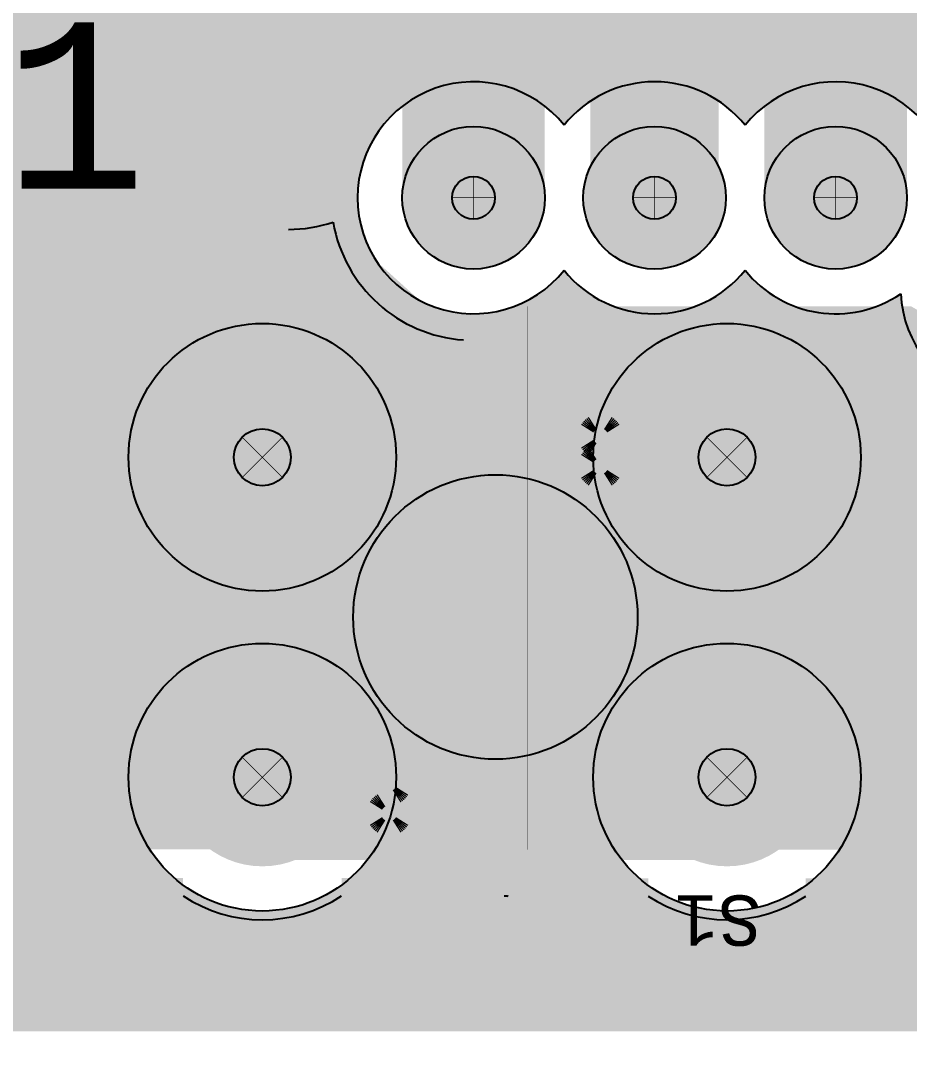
# Model space of a CAD drawing. Extents: x -5 to 272, y 7 to 75.
# Drawn here: x 18.03 to 30.49, y 6.6 to 21.28 of the extents above; entities that cross this region are included whole.
import ezdxf
from ezdxf.enums import TextEntityAlignment as Align

# ---------------------------------------------------------------- set-up
doc = ezdxf.new("R2010")
doc.units = 0
for name, color, linetype in [('3D_INFO_TOP', 1, 'CONTINUOUS'), ('BOARD_OUTLINE', 2, 'CONTINUOUS'), ('COPPER_BOTTOM', 1, 'CONTINUOUS'), ('COPPER_TOP', 3, 'CONTINUOUS'), ('DRILL', 255, 'CONTINUOUS'), ('DRILL_SYMBOLS', 255, 'CONTINUOUS'), ('SILKSCREEN_TOP', 4, 'CONTINUOUS'), ('SOLDER_MASK_BOTTOM', 212, 'CONTINUOUS'), ('SOLDER_MASK_TOP', 200, 'CONTINUOUS')]:
    doc.layers.add(name, color=color, linetype=linetype)
doc.styles.add('MONOTxtStyle', font='monotxt')

msp = doc.modelspace()

# ---------------------------------------------------------------- hatches: boundary and pattern name
at = {"layer": 'COPPER_BOTTOM'}
h = msp.add_hatch(color=1, dxfattribs=at)
edge = h.paths.add_edge_path()
edge.add_line((33.02, 9.079034), (33.02, 7.366))
edge.add_line((33.02, 7.366), (-4.172855, 7.366))
edge.add_line((-4.172855, 7.366), (-4.172855, 72.752855))
edge.add_line((-4.172855, 72.752855), (33.02, 72.752855))
edge.add_line((33.02, 72.752855), (33.02, 68.825128))
edge.add_line((33.02, 68.825128), (32.344729, 68.149858))
edge.add_arc((30.734, 68.834), 1.75, 336.98709, 136.446468)
edge.add_line((29.465721, 70.039806), (26.99902, 70.039806))
edge.add_line((26.99902, 70.039806), (25.827106, 71.21172))
edge.add_arc((24.97355, 70.36001), 1.205806, 44.93795, 90)
edge.add_line((24.97355, 71.565816), (20.487375, 71.565816))
edge.add_arc((20.486689, 70.36001), 1.205806, 89.967413, 135)
edge.add_line((19.634056, 71.212644), (18.520855, 70.099443))
edge.add_line((18.520855, 70.099443), (18.520855, 70.099443))
edge.add_line((18.520855, 70.099443), (17.823418, 69.402006))
edge.add_line((17.823418, 69.402006), (10.1642, 69.402006))
edge.add_arc((10.1642, 68.1962), 1.205806, 90, 105.031098)
edge.add_arc((10.164199, 68.1962), 1.205806, 105.031031, 135)
edge.add_line((9.311565, 69.048833), (8.988379, 68.725647))
edge.add_line((8.988379, 68.725647), (6.858355, 68.725647))
edge.add_arc((6.857999, 68.072), 0.653647, 89.968779, 178.451842)
edge.add_line((6.204591, 68.08966), (6.142013, 65.774293))
edge.add_arc((5.961999, 64.582), 1.205806, 81.414231, 119.144368)
edge.add_line((5.374757, 65.635145), (5.362, 65.635145))
edge.add_arc((5.362, 64.982), 0.653145, 90, 175.223049)
edge.add_line((4.711124, 65.036392), (3.997115, 64.322383))
edge.add_arc((4.849749, 63.46975), 1.205806, 135, 183.712332)
edge.add_arc((4.849748, 63.313601), 1.205806, 176.287469, 205.239981)
edge.add_arc((3.302, 61.214), 1.65, 73.918365, 225.545565)
edge.add_line((2.146436, 60.036217), (2.146436, 59.882684))
edge.add_line((2.146436, 59.882684), (1.338443, 59.074692))
edge.add_arc((1.658, 57.912), 1.205806, 105.367842, 119.144404)
edge.add_line((1.070758, 58.965145), (1.058, 58.965145))
edge.add_arc((1.058, 58.312), 0.653145, 90, 180)
edge.add_line((0.404855, 58.312), (0.404855, 57.83836))
edge.add_arc((-0.042, 57.362), 0.653145, 46.830501, 90)
edge.add_line((-0.042, 58.015145), (-0.054757, 58.015145))
edge.add_arc((-0.641999, 56.962), 1.205806, 60.85562, 119.14438)
edge.add_line((-1.229241, 58.015145), (-1.242, 58.015145))
edge.add_arc((-1.242, 57.362), 0.653145, 90, 175.223241)
edge.add_line((-1.892876, 57.41639), (-2.80504, 56.504226))
edge.add_arc((-1.95333, 55.65067), 1.205806, 134.93795, 180)
edge.add_line((-3.159136, 55.65067), (-3.159136, 31.332639))
edge.add_arc((-2.620418, 30.654918), 0.86575, 128.481056, 180)
edge.add_line((-3.486168, 30.654918), (-3.486168, 30.178082))
edge.add_arc((-2.620418, 30.178082), 0.86575, 180, 235.569554)
edge.add_arc((-2.620418, 28.749918), 0.86575, 124.430446, 180)
edge.add_line((-3.486168, 28.749918), (-3.486168, 28.273082))
edge.add_arc((-2.620418, 28.273082), 0.86575, 180, 249.341816)
edge.add_arc((-1.68275, 27.6429), 1.256048, 188.234705, 241.260218)
edge.add_line((-2.286699, 26.541581), (0.982134, 23.272749))
edge.add_line((0.982134, 23.272749), (0.982134, 18.31803))
edge.add_arc((2.187938, 17.966331), 1.256048, 163.739504, 225)
edge.add_line((1.299778, 17.078171), (4.226139, 14.15181))
edge.add_arc((5.114299, 15.03997), 1.256048, 225, 269.992202)
edge.add_arc((5.1143, 15.03997), 1.256048, 269.992156, 270)
edge.add_line((5.1143, 13.783922), (12.940096, 13.783922))
edge.add_line((12.940096, 13.783922), (13.2715, 13.347469))
edge.add_line((13.2715, 13.347469), (13.602904, 13.783922))
edge.add_line((13.602904, 13.783922), (14.09, 13.783922))
edge.add_line((14.09, 13.783922), (14.09, 13.462429))
edge.add_arc((14.938082, 13.288418), 0.86575, 168.404848, 180)
edge.add_line((14.072332, 13.288418), (14.072332, 13.107211))
edge.add_line((14.072332, 13.107211), (13.763131, 12.7))
edge.add_line((13.763131, 12.7), (14.072332, 12.292789))
edge.add_line((14.072332, 12.292789), (14.072332, 12.111582))
edge.add_arc((14.938082, 12.111582), 0.86575, 180, 191.595152)
edge.add_line((14.09, 11.937571), (14.09, 9.669573))
edge.add_arc((14.753952, 9.669573), 0.663952, 180, 270)
edge.add_line((14.753952, 9.005621), (20.30869, 9.005621))
edge.add_arc((21.420667, 10.668001), 2, 236.221175, 303.778825)
edge.add_line((22.532644, 9.005621), (24.815582, 9.005621))
edge.add_arc((24.871066, 9.377066), 0.375566, 261.504407, 270)
edge.add_line((24.871066, 9.0015), (26.83421, 9.0015))
edge.add_arc((27.940001, 10.668001), 2, 236.434105, 303.565895)
edge.add_line((29.045792, 9.0015), (32.791468, 9.0015))
edge.add_arc((32.791468, 9.377066), 0.375566, 270, 307.481139)
edge = h.paths.add_edge_path()
edge.add_arc((13.033082, 13.288418), 0.86575, 167.297171, 180)
edge.add_line((12.167332, 13.288418), (12.167332, 12.111582))
edge.add_arc((13.033082, 12.111582), 0.86575, 180, 192.702829)
edge.add_line((12.188522, 11.921208), (12.779869, 12.7))
edge.add_line((12.779869, 12.7), (12.188522, 13.478792))
edge = h.paths.add_edge_path()
edge.add_line((13.835714, 11.309472), (13.2715, 12.052531))
edge.add_line((13.2715, 12.052531), (12.707286, 11.309472))
edge.add_arc((13.033082, 12.111582), 0.86575, 247.894313, 270)
edge.add_line((13.033082, 11.245832), (13.509918, 11.245832))
edge.add_arc((13.509918, 12.111582), 0.86575, 270, 292.105687)
h = msp.add_hatch(color=256, dxfattribs=at)
edge = h.paths.add_edge_path()
edge.add_arc((24.384, 18.796), 1, 0, 360)
edge = h.paths.add_edge_path()
edge.add_arc((24.384, 18.796), 0.3, 0, 360)
h = msp.add_hatch(color=256, dxfattribs=at)
edge = h.paths.add_edge_path()
edge.add_arc((26.924, 18.796), 1, 0, 360)
edge = h.paths.add_edge_path()
edge.add_arc((26.924, 18.796), 0.3, 0, 360)
h = msp.add_hatch(color=256, dxfattribs=at)
edge = h.paths.add_edge_path()
edge.add_arc((29.464, 18.796), 1, 0, 360)
edge = h.paths.add_edge_path()
edge.add_arc((29.464, 18.796), 0.3, 0, 360)
h = msp.add_hatch(color=1, dxfattribs=at)
edge = h.paths.add_edge_path()
edge.add_arc((21.8, 20.26186), 1.909193, 269.708659, 288.74312, ccw=False)
edge.add_line((21.790292, 18.352692), (17.28283, 13.961373))
edge.add_arc((16.23, 15.03997), 1.507257, 280.285374, 314.307378, ccw=False)
edge.add_arc((15.414918, 13.288418), 1.11696, 0, 13.910068, ccw=False)
edge.add_line((16.531878, 13.288418), (16.531878, 12.111582))
edge.add_arc((15.414918, 12.111582), 1.11696, 344.702483, 0, ccw=False)
edge.add_line((16.492303, 11.816893), (15.790439, 12.7))
edge.add_line((15.790439, 12.7), (16.467175, 13.55149))
edge.add_arc((16.229999, 15.03997), 1.507257, 269.971005, 279.053472, ccw=False)
edge.add_line((16.229236, 13.532713), (15.24, 13.532713))
edge.add_line((15.24, 13.532713), (15.24, 11.847626))
edge.add_line((15.24, 11.847626), (15.84837, 11.082156))
edge.add_arc((15.414918, 12.111582), 1.11696, 270, 292.834119, ccw=False)
edge.add_line((15.414918, 10.994622), (15.24, 10.994622))
edge.add_line((15.24, 10.994622), (15.24, 10.155621))
edge.add_line((15.24, 10.155621), (24.2455, 10.155621))
edge.add_line((24.2455, 10.155621), (24.2455, 16.800801))
edge.add_arc((24.384, 18.796), 2, 189.848468, 266.029089, ccw=False)
h = msp.add_hatch(color=1, dxfattribs=at)
edge = h.paths.add_edge_path()
edge.add_arc((32.004, 17.526), 1.5005, 189.74578, 289.97289, ccw=False)
edge.add_line((30.525154, 17.272), (25.146, 17.272))
edge.add_line((25.146, 17.272), (25.146, 9.652))
edge.add_line((25.146, 9.652), (32.516534, 9.652))
edge.add_line((32.516534, 9.652), (32.516534, 16.115749))
h = msp.add_hatch(color=256, dxfattribs=at)
edge = h.paths.add_edge_path()
edge.add_arc((21.420667, 15.155335), 1.25, 0, 360)
edge = h.paths.add_edge_path()
edge.add_arc((21.420667, 15.155335), 0.4, 0, 360)
h = msp.add_hatch(color=256, dxfattribs=at)
edge = h.paths.add_edge_path()
edge.add_arc((27.940001, 15.155335), 1.25, 0, 360)
edge = h.paths.add_edge_path()
edge.add_arc((27.940001, 15.155335), 0.4, 0, 360)
h = msp.add_hatch(color=256, dxfattribs=at)
edge = h.paths.add_edge_path()
edge.add_arc((21.420667, 10.668001), 1.25, 0, 360)
edge = h.paths.add_edge_path()
edge.add_arc((21.420667, 10.668001), 0.4, 0, 360)
h = msp.add_hatch(color=256, dxfattribs=at)
edge = h.paths.add_edge_path()
edge.add_arc((27.940001, 10.668001), 1.25, 0, 360)
edge = h.paths.add_edge_path()
edge.add_arc((27.940001, 10.668001), 0.4, 0, 360)
at = {"layer": 'COPPER_TOP'}
h = msp.add_hatch(color=3, dxfattribs=at)
h.paths.add_polyline_path([(-4.195967, 72.775967), (93.512292, 72.775967), (93.512292, 7.232068), (-4.195967, 7.232068)])
edge = h.paths.add_edge_path()
edge.add_arc((19.304, 39.116), 1.577, 36.358194, 143.641806)
edge.add_arc((16.764, 39.116), 1.577, 36.358194, 143.641806)
edge.add_arc((14.224, 39.116), 1.577, 36.358194, 323.641806)
edge.add_arc((16.764, 39.116), 1.577, 216.358194, 323.641806)
edge.add_arc((19.304, 39.116), 1.577, 216.358194, 323.641806)
edge.add_arc((21.844, 39.116), 1.577, 216.358194, 323.641806)
edge.add_arc((24.384, 39.116), 1.577, 216.358194, 323.641806)
edge.add_arc((26.924, 39.116), 1.577, 216.358194, 323.641806)
edge.add_arc((29.464, 39.116), 1.577, 216.358194, 323.641806)
edge.add_arc((32.004, 39.116), 1.577, 216.358194, 323.641806)
edge.add_arc((34.544, 39.116), 1.577, 216.358194, 323.641806)
edge.add_arc((37.084, 39.116), 1.577, 216.358194, 323.641806)
edge.add_arc((39.624, 39.116), 1.577, 216.358194, 323.641806)
edge.add_arc((42.164, 39.116), 1.577, 216.358194, 323.641806)
edge.add_arc((44.704, 39.116), 1.577, 216.358194, 323.641806)
edge.add_arc((47.244, 39.116), 1.577, 216.358194, 323.641806)
edge.add_arc((49.784, 39.116), 1.577, 216.358194, 323.641806)
edge.add_arc((52.324, 39.116), 1.577, 216.358194, 323.641806)
edge.add_arc((54.864, 39.116), 1.577, 216.358194, 323.641806)
edge.add_arc((57.404, 39.116), 1.577, 216.358194, 323.641806)
edge.add_arc((59.944, 39.116), 1.577, 216.358194, 323.641806)
edge.add_arc((62.484, 39.116), 1.577, 216.358194, 143.641806)
edge.add_arc((59.944, 39.116), 1.577, 36.358194, 143.641806)
edge.add_arc((57.404, 39.116), 1.577, 36.358194, 143.641806)
edge.add_arc((54.864, 39.116), 1.577, 36.358194, 143.641806)
edge.add_arc((52.324, 39.116), 1.577, 36.358194, 143.641806)
edge.add_arc((49.784, 39.116), 1.577, 36.358194, 143.641806)
edge.add_arc((47.244, 39.116), 1.577, 36.358194, 143.641806)
edge.add_arc((44.704, 39.116), 1.577, 36.358194, 143.641806)
edge.add_arc((42.164, 39.116), 1.577, 36.358194, 143.641806)
edge.add_arc((39.624, 39.116), 1.577, 36.358194, 143.641806)
edge.add_arc((37.084, 39.116), 1.577, 36.358194, 143.641806)
edge.add_arc((34.544, 39.116), 1.577, 36.358194, 143.641806)
edge.add_arc((32.004, 39.116), 1.577, 36.358194, 143.641806)
edge.add_arc((29.464, 39.116), 1.577, 36.358194, 143.641806)
edge.add_arc((26.924, 39.116), 1.577, 36.358194, 143.641806)
edge.add_arc((24.384, 39.116), 1.577, 36.358194, 143.641806)
edge.add_arc((21.844, 39.116), 1.577, 36.358194, 143.641806)
edge = h.paths.add_edge_path()
edge.add_arc((6.604, 12.954), 1.634872, 180, 186.234585)
edge.add_arc((6.604, 12.7), 1.627, 177.306641, 2.693359)
edge.add_arc((6.604, 12.954), 1.634872, 353.765415, 0)
edge.add_line((8.238872, 12.954), (8.238872, 42.5))
edge.add_arc((6.604, 42.5), 1.634872, 0, 180)
edge.add_line((4.969128, 42.5), (4.969128, 12.954))
edge = h.paths.add_edge_path()
edge.add_arc((19.304, 23.876), 1.577, 36.358194, 143.641806)
edge.add_arc((16.764, 23.876), 1.577, 36.358194, 143.641806)
edge.add_arc((14.224, 23.876), 1.577, 36.358194, 323.641806)
edge.add_arc((16.764, 23.876), 1.577, 216.358194, 323.641806)
edge.add_arc((19.304, 23.876), 1.577, 216.358194, 323.641806)
edge.add_arc((21.844, 23.876), 1.577, 216.358194, 323.641806)
edge.add_arc((24.384, 23.876), 1.577, 216.358194, 323.641806)
edge.add_arc((26.924, 23.876), 1.577, 216.358194, 323.641806)
edge.add_arc((29.464, 23.876), 1.577, 216.358194, 323.641806)
edge.add_arc((32.004, 23.876), 1.577, 216.358194, 323.641806)
edge.add_arc((34.544, 23.876), 1.577, 216.358194, 323.641806)
edge.add_arc((37.084, 23.876), 1.577, 216.358194, 323.641806)
edge.add_arc((39.624, 23.876), 1.577, 216.358194, 323.641806)
edge.add_arc((42.164, 23.876), 1.577, 216.358194, 323.641806)
edge.add_arc((44.704, 23.876), 1.577, 216.358194, 323.641806)
edge.add_arc((47.244, 23.876), 1.577, 216.358194, 323.641806)
edge.add_arc((49.784, 23.876), 1.577, 216.358194, 323.641806)
edge.add_arc((52.324, 23.876), 1.577, 216.358194, 323.641806)
edge.add_arc((54.864, 23.876), 1.577, 216.358194, 323.641806)
edge.add_arc((57.404, 23.876), 1.577, 216.358194, 323.641806)
edge.add_arc((59.944, 23.876), 1.577, 216.358194, 143.641806)
edge.add_arc((57.404, 23.876), 1.577, 36.358194, 143.641806)
edge.add_arc((54.864, 23.876), 1.577, 36.358194, 143.641806)
edge.add_arc((52.324, 23.876), 1.577, 36.358194, 143.641806)
edge.add_arc((49.784, 23.876), 1.577, 36.358194, 143.641806)
edge.add_arc((47.244, 23.876), 1.577, 36.358194, 143.641806)
edge.add_arc((44.704, 23.876), 1.577, 36.358194, 143.641806)
edge.add_arc((42.164, 23.876), 1.577, 36.358194, 143.641806)
edge.add_arc((39.624, 23.876), 1.577, 36.358194, 143.641806)
edge.add_arc((37.084, 23.876), 1.577, 36.358194, 143.641806)
edge.add_arc((34.544, 23.876), 1.577, 36.358194, 143.641806)
edge.add_arc((32.004, 23.876), 1.577, 36.358194, 143.641806)
edge.add_arc((29.464, 23.876), 1.577, 36.358194, 143.641806)
edge.add_arc((26.924, 23.876), 1.577, 36.358194, 143.641806)
edge.add_arc((24.384, 23.876), 1.577, 36.358194, 143.641806)
edge.add_arc((21.844, 23.876), 1.577, 36.358194, 143.641806)
edge = h.paths.add_edge_path()
edge.add_arc((43.18, 52.312), 1.577, 36.358194, 135.683323)
edge.add_arc((41.166709, 52.838709), 1.055372, 33.014475, 90)
edge.add_line((41.166709, 53.894081), (40.113291, 53.894081))
edge.add_arc((40.113291, 52.838709), 1.055372, 90, 180)
edge.add_line((39.057919, 52.838709), (39.057919, 51.785291))
edge.add_arc((40.113291, 51.785291), 1.055372, 180, 270)
edge.add_line((40.113291, 50.729919), (41.166709, 50.729919))
edge.add_arc((41.166709, 51.785291), 1.055372, 270, 326.985525)
edge.add_arc((43.18, 52.312), 1.577, 224.316677, 323.641806)
edge.add_arc((45.72, 52.312), 1.577, 216.358194, 323.641806)
edge.add_arc((48.26, 52.312), 1.577, 216.358194, 323.641806)
edge.add_arc((50.8, 52.312), 1.577, 216.358194, 323.641806)
edge.add_arc((53.34, 52.312), 1.577, 216.358194, 143.641806)
edge.add_arc((50.8, 52.312), 1.577, 36.358194, 143.641806)
edge.add_arc((48.26, 52.312), 1.577, 36.358194, 143.641806)
edge.add_arc((45.72, 52.312), 1.577, 36.358194, 143.641806)
edge = h.paths.add_edge_path()
edge.add_line((21.479128, 63.909581), (21.479128, 53.5))
edge.add_arc((23.114, 53.5), 1.634872, 180, 185.624879)
edge.add_arc((23.114, 53.34), 1.627, 180.008524, 359.991476)
edge.add_arc((23.114, 53.5), 1.634872, 354.375121, 0)
edge.add_line((24.748872, 53.5), (24.748872, 64.5))
edge.add_arc((23.114, 64.5), 1.634872, 0, 50.984019)
edge.add_arc((22.86, 64.77), 1.627, 37.935941, 211.926975)
edge = h.paths.add_edge_path()
edge.add_arc((42.164, 46.8), 1.627, 350.492586, 189.507414)
edge.add_arc((39.624, 45.2), 1.627, 54.907982, 125.092018)
edge.add_arc((37.084, 46.8), 1.627, 350.492586, 189.507414)
edge.add_arc((34.544, 45.2), 1.627, 54.907982, 9.507414)
edge.add_arc((37.084, 46.8), 1.627, 234.907982, 305.092018)
edge.add_arc((39.624, 45.2), 1.627, 170.492586, 9.507414)
edge.add_arc((42.164, 46.8), 1.627, 234.907982, 305.092018)
edge.add_arc((44.704, 45.2), 1.627, 170.492586, 9.507414)
edge.add_arc((47.244, 46.8), 1.627, 234.907982, 303.93809)
edge.add_arc((49.76, 45.2), 1.627, 171.154896, 10.211411)
edge.add_arc((52.324, 46.8), 1.627, 233.718974, 305.092018)
edge.add_arc((54.864, 45.2), 1.627, 170.492586, 9.507414)
edge.add_arc((57.404, 46.8), 1.627, 234.907982, 305.092018)
edge.add_arc((59.944, 45.2), 1.627, 170.492586, 9.507414)
edge.add_arc((62.484, 46.8), 1.627, 234.907982, 189.507414)
edge.add_arc((59.944, 45.2), 1.627, 54.907982, 125.092018)
edge.add_arc((57.404, 46.8), 1.627, 350.492586, 189.507414)
edge.add_arc((54.864, 45.2), 1.627, 54.907982, 125.092018)
edge.add_arc((52.324, 46.8), 1.627, 350.492586, 190.211411)
edge.add_arc((49.76, 45.2), 1.627, 53.718974, 123.93809)
edge.add_arc((47.244, 46.8), 1.627, 351.154896, 189.507414)
edge.add_arc((44.704, 45.2), 1.627, 54.907982, 125.092018)
edge = h.paths.add_edge_path()
edge.add_arc((42.164, 16.51), 1.627, 38.686496, 141.313504)
edge.add_arc((39.624, 16.51), 1.627, 38.686496, 127.33723)
edge.add_arc((37.084, 18.288), 1.627, 342.678729, 124.21034)
edge.add_arc((34.544, 19.558), 1.627, 2.659558, 217.095391)
edge.add_arc((32.004, 17.526), 1.627, 40.224225, 124.21034)
edge.add_arc((29.464, 18.796), 1.627, 2.659558, 141.313504)
edge.add_arc((26.924, 18.796), 1.627, 38.686496, 141.313504)
edge.add_arc((24.384, 18.796), 1.627, 38.686496, 321.313504)
edge.add_arc((26.924, 18.796), 1.627, 218.686496, 321.313504)
edge.add_arc((29.464, 18.796), 1.627, 218.686496, 304.21034)
edge.add_arc((32.004, 17.526), 1.627, 182.659558, 37.095391)
edge.add_arc((34.544, 19.558), 1.627, 220.224225, 304.21034)
edge.add_arc((37.084, 18.288), 1.627, 182.659558, 307.33723)
edge.add_arc((39.624, 16.51), 1.627, 162.678729, 321.313504)
edge.add_arc((42.164, 16.51), 1.627, 218.686496, 321.313504)
edge.add_arc((44.704, 16.51), 1.627, 218.686496, 17.321271)
edge.add_arc((47.244, 18.288), 1.627, 232.66277, 197.321271)
edge.add_arc((44.704, 16.51), 1.627, 52.66277, 141.313504)
edge = h.paths.add_edge_path()
edge.add_arc((17.78, 61.468), 1.627, 309.927133, 121.926975)
edge.add_line((16.919581, 62.848872), (3.302, 62.848872))
edge.add_arc((3.302, 61.214), 1.634872, 90, 270)
edge.add_line((3.302, 59.579128), (17.526, 59.579128))
edge.add_arc((17.526, 61.214), 1.634872, 270, 322.569043)
edge = h.paths.add_edge_path()
edge.add_arc((42.418, 68.834), 1.627, 79.717947, 167.194574)
edge.add_arc((42.418, 68.8), 1.634872, 166.032565, 270)
edge.add_line((42.418, 67.165128), (46.958281, 67.165128))
edge.add_arc((47.498, 68.7), 1.627, 250.626388, 357.238476)
edge.add_arc((47.498, 68.8), 1.634872, 353.735761, 90)
edge.add_line((47.498, 70.434872), (42.70841, 70.434872))
edge = h.paths.add_edge_path()
edge.add_arc((43.18, 62.812), 1.577, 36.358194, 143.641806)
edge.add_arc((40.64, 62.812), 1.577, 36.358194, 323.641806)
edge.add_arc((43.18, 62.812), 1.577, 216.358194, 323.641806)
edge.add_arc((45.72, 62.812), 1.577, 216.358194, 323.641806)
edge.add_arc((48.26, 62.812), 1.577, 216.358194, 323.641806)
edge.add_arc((50.8, 62.812), 1.577, 216.358194, 323.641806)
edge.add_arc((53.34, 62.812), 1.577, 216.358194, 143.641806)
edge.add_arc((50.8, 62.812), 1.577, 36.358194, 143.641806)
edge.add_arc((48.26, 62.812), 1.577, 36.358194, 143.641806)
edge.add_arc((45.72, 62.812), 1.577, 36.358194, 143.641806)
edge = h.paths.add_edge_path()
edge.add_line((70.755128, 43.18), (70.755128, 28.194))
edge.add_arc((72.39, 28.194), 1.634872, 180, 0)
edge.add_line((74.024872, 28.194), (74.024872, 43.18))
edge.add_arc((72.39, 43.18), 1.634872, 0, 180)
edge = h.paths.add_edge_path()
edge.add_arc((21.420667, 10.668001), 1.877, 0, 360)
edge = h.paths.add_edge_path()
edge.add_arc((27.940001, 10.668001), 1.877, 0, 360)
edge = h.paths.add_edge_path()
edge.add_arc((21.420667, 15.155335), 1.877, 0, 360)
edge = h.paths.add_edge_path()
edge.add_arc((27.940001, 15.155335), 1.877, 0, 360)
edge = h.paths.add_edge_path()
edge.add_arc((82.804, 63.5), 1.577, 36.358194, 143.641806)
edge.add_arc((80.264, 63.5), 1.577, 36.358194, 143.641806)
edge.add_arc((77.724, 63.5), 1.577, 36.358194, 226.734854)
edge.add_arc((77.271459, 61.412541), 1.129899, 123.784033, 180)
edge.add_line((76.14156, 61.412541), (76.14156, 60.507459))
edge.add_arc((77.271459, 60.507459), 1.129899, 180, 270)
edge.add_line((77.271459, 59.37756), (78.176541, 59.37756))
edge.add_arc((78.176541, 60.507459), 1.129899, 270, 326.215967)
edge.add_arc((80.264, 60.96), 1.577, 223.265146, 323.641806)
edge.add_arc((82.804, 60.96), 1.577, 216.358194, 323.641806)
edge.add_arc((85.344, 60.96), 1.577, 216.358194, 323.641806)
edge.add_arc((87.884, 60.96), 1.577, 216.358194, 143.641806)
edge.add_arc((85.344, 60.96), 1.577, 36.358194, 53.641806)
edge.add_arc((85.344, 63.5), 1.577, 306.358194, 143.641806)
edge = h.paths.add_edge_path()
edge.add_arc((78.994, 69.342), 1.627, 0, 360)
edge = h.paths.add_edge_path()
edge.add_arc((82.296, 69.342), 1.627, 20.496546, 339.503454)
edge.add_arc((85.344, 69.342), 1.627, 200.496546, 159.503454)
edge = h.paths.add_edge_path()
edge.add_arc((30.734, 68.834), 1.627, 349.617981, 178.757054)
edge.add_arc((30.7, 68.5), 1.634872, 166.945094, 180)
edge.add_line((29.065128, 68.5), (29.065128, 58.3))
edge.add_arc((30.7, 58.3), 1.634872, 180, 199.923778)
edge.add_arc((30.734, 58.166), 1.627, 195.073523, 10.282053)
edge.add_line((32.334872, 58.45641), (32.334872, 68.5))
edge.add_arc((30.7, 68.5), 1.634872, 0, 1.429942)
edge = h.paths.add_edge_path()
edge.add_arc((83.82, 16.256), 1.577, 126.358194, 53.641806)
edge.add_arc((83.82, 18.796), 1.577, 306.358194, 233.641806)
edge = h.paths.add_edge_path()
edge.add_arc((56.387999, 15.748), 1.627, 0, 360)
edge = h.paths.add_edge_path()
edge.add_arc((61.256333, 15.748), 1.627, 0, 360)
edge = h.paths.add_edge_path()
edge.add_arc((52.324, 18.288), 1.627, 40.224225, 37.095391)
edge.add_arc((54.864, 20.32), 1.627, 220.224225, 217.095391)
edge = h.paths.add_edge_path()
edge.add_arc((81.1, 41.148), 1.634872, 262.602403, 0)
edge.add_line((82.734872, 41.148), (82.734872, 43.491719))
edge.add_arc((83.82, 44.704), 1.627, 228.167885, 38.097448)
edge.add_line((85.100388, 45.70786), (85.100388, 51.274906))
edge.add_arc((83.566, 51.816), 1.627, 340.575073, 199.424927)
edge.add_line((82.031612, 51.274906), (82.031612, 50.555013))
edge.add_arc((81.026, 49.276), 1.627, 51.824125, 196.47422)
edge.add_arc((81.1, 48.768), 1.634872, 178.366318, 180)
edge.add_line((79.465128, 48.768), (79.465128, 41.607138))
edge.add_arc((81.026, 41.148), 1.627, 163.608504, 265.187544)
h = msp.add_hatch(color=256, dxfattribs=at)
edge = h.paths.add_edge_path()
edge.add_arc((24.384, 18.796), 1, 0, 360)
edge = h.paths.add_edge_path()
edge.add_arc((24.384, 18.796), 0.3, 0, 360)
h = msp.add_hatch(color=256, dxfattribs=at)
edge = h.paths.add_edge_path()
edge.add_arc((26.924, 18.796), 1, 0, 360)
edge = h.paths.add_edge_path()
edge.add_arc((26.924, 18.796), 0.3, 0, 360)
h = msp.add_hatch(color=256, dxfattribs=at)
edge = h.paths.add_edge_path()
edge.add_arc((29.464, 18.796), 1, 0, 360)
edge = h.paths.add_edge_path()
edge.add_arc((29.464, 18.796), 0.3, 0, 360)
h = msp.add_hatch(color=256, dxfattribs=at)
edge = h.paths.add_edge_path()
edge.add_arc((21.420667, 15.155335), 1.25, 0, 360)
edge = h.paths.add_edge_path()
edge.add_arc((21.420667, 15.155335), 0.4, 0, 360)
h = msp.add_hatch(color=256, dxfattribs=at)
edge = h.paths.add_edge_path()
edge.add_arc((27.940001, 15.155335), 1.25, 0, 360)
edge = h.paths.add_edge_path()
edge.add_arc((27.940001, 15.155335), 0.4, 0, 360)
h = msp.add_hatch(color=256, dxfattribs=at)
edge = h.paths.add_edge_path()
edge.add_arc((21.420667, 10.668001), 1.25, 0, 360)
edge = h.paths.add_edge_path()
edge.add_arc((21.420667, 10.668001), 0.4, 0, 360)
h = msp.add_hatch(color=256, dxfattribs=at)
edge = h.paths.add_edge_path()
edge.add_arc((27.940001, 10.668001), 1.25, 0, 360)
edge = h.paths.add_edge_path()
edge.add_arc((27.940001, 10.668001), 0.4, 0, 360)
at = {"layer": 'DRILL'}
h = msp.add_hatch(color=255, dxfattribs=at)
edge = h.paths.add_edge_path()
edge.add_arc((24.384, 18.796), 0.3, 0, 360)
h = msp.add_hatch(color=255, dxfattribs=at)
edge = h.paths.add_edge_path()
edge.add_arc((26.924, 18.796), 0.3, 0, 360)
h = msp.add_hatch(color=255, dxfattribs=at)
edge = h.paths.add_edge_path()
edge.add_arc((29.464, 18.796), 0.3, 0, 360)
h = msp.add_hatch(color=255, dxfattribs=at)
edge = h.paths.add_edge_path()
edge.add_arc((21.420667, 15.155335), 0.4, 0, 360)
h = msp.add_hatch(color=255, dxfattribs=at)
edge = h.paths.add_edge_path()
edge.add_arc((27.940001, 15.155335), 0.4, 0, 360)
h = msp.add_hatch(color=255, dxfattribs=at)
edge = h.paths.add_edge_path()
edge.add_arc((21.420667, 10.668001), 0.4, 0, 360)
h = msp.add_hatch(color=255, dxfattribs=at)
edge = h.paths.add_edge_path()
edge.add_arc((27.940001, 10.668001), 0.4, 0, 360)
at = {"layer": 'SOLDER_MASK_BOTTOM'}
h = msp.add_hatch(color=256, dxfattribs=at)
edge = h.paths.add_edge_path()
edge.add_arc((24.384, 18.796), 1, 0, 360)
h = msp.add_hatch(color=256, dxfattribs=at)
edge = h.paths.add_edge_path()
edge.add_arc((26.924, 18.796), 1, 0, 360)
h = msp.add_hatch(color=256, dxfattribs=at)
edge = h.paths.add_edge_path()
edge.add_arc((29.464, 18.796), 1, 0, 360)
h = msp.add_hatch(color=256, dxfattribs=at)
edge = h.paths.add_edge_path()
edge.add_arc((21.420667, 15.155335), 1.25, 0, 360)
edge = h.paths.add_edge_path()
edge.add_arc((21.420667, 15.155335), 0.4, 0, 360)
h = msp.add_hatch(color=256, dxfattribs=at)
edge = h.paths.add_edge_path()
edge.add_arc((27.940001, 15.155335), 1.25, 0, 360)
edge = h.paths.add_edge_path()
edge.add_arc((27.940001, 15.155335), 0.4, 0, 360)
h = msp.add_hatch(color=256, dxfattribs=at)
edge = h.paths.add_edge_path()
edge.add_arc((21.420667, 10.668001), 1.25, 0, 360)
edge = h.paths.add_edge_path()
edge.add_arc((21.420667, 10.668001), 0.4, 0, 360)
h = msp.add_hatch(color=256, dxfattribs=at)
edge = h.paths.add_edge_path()
edge.add_arc((27.940001, 10.668001), 1.25, 0, 360)
edge = h.paths.add_edge_path()
edge.add_arc((27.940001, 10.668001), 0.4, 0, 360)
at = {"layer": 'SOLDER_MASK_TOP'}
h = msp.add_hatch(color=256, dxfattribs=at)
edge = h.paths.add_edge_path()
edge.add_arc((24.384, 18.796), 1, 0, 360)
h = msp.add_hatch(color=256, dxfattribs=at)
edge = h.paths.add_edge_path()
edge.add_arc((26.924, 18.796), 1, 0, 360)
h = msp.add_hatch(color=256, dxfattribs=at)
edge = h.paths.add_edge_path()
edge.add_arc((29.464, 18.796), 1, 0, 360)
h = msp.add_hatch(color=256, dxfattribs=at)
edge = h.paths.add_edge_path()
edge.add_arc((21.420667, 15.155335), 1.25, 0, 360)
edge = h.paths.add_edge_path()
edge.add_arc((21.420667, 15.155335), 0.4, 0, 360)
h = msp.add_hatch(color=256, dxfattribs=at)
edge = h.paths.add_edge_path()
edge.add_arc((27.940001, 15.155335), 1.25, 0, 360)
edge = h.paths.add_edge_path()
edge.add_arc((27.940001, 15.155335), 0.4, 0, 360)
h = msp.add_hatch(color=256, dxfattribs=at)
edge = h.paths.add_edge_path()
edge.add_arc((21.420667, 10.668001), 1.25, 0, 360)
edge = h.paths.add_edge_path()
edge.add_arc((21.420667, 10.668001), 0.4, 0, 360)
h = msp.add_hatch(color=256, dxfattribs=at)
edge = h.paths.add_edge_path()
edge.add_arc((27.940001, 10.668001), 1.25, 0, 360)
edge = h.paths.add_edge_path()
edge.add_arc((27.940001, 10.668001), 0.4, 0, 360)

# ---------------------------------------------------------------- linework, layer by layer
at = {"layer": '3D_INFO_TOP', "color": 1, "const_width": 0.2032}
for points in [[(21.436076, 9.606026), (21.436076, 16.15694)], [(21.436076, 16.15694), (27.997912, 16.15694)], [(27.997912, 16.15694), (27.997912, 9.606026)], [(27.997912, 9.606026), (21.436076, 9.606026)]]:
    msp.add_lwpolyline(points, dxfattribs=at)
at = {"layer": '3D_INFO_TOP', "color": 1}
msp.add_circle((24.690959, 12.915138), 1.994533, dxfattribs=at)
at = {"layer": 'BOARD_OUTLINE', "color": 2, "const_width": 0.000001}
msp.add_lwpolyline([(-4.826, 6.602035), (94.142325, 6.602035)], dxfattribs=at)
at = {"layer": 'COPPER_BOTTOM', "color": 1}
for points, const_width in [([(33.02, 9.079034), (33.02, 7.366), (-4.172855, 7.366), (-4.172855, 72.752855), (33.02, 72.752855), (33.02, 68.825128), (32.344729, 68.149858)], 0.5), ([(26.924, 18.9), (26.924, 25.7321)], 1.8), ([(21.8, 23.876), (21.8, 20.26186)], 2), ([(29.464, 18.796), (29.464, 23.876)], 2), ([(24.384, 23.5), (24.384, 19)], 2), ([(19.304, 23.6), (19.304, 20.52946)], 1.2), ([(19.304, 20.52946), (15.51451, 16.73997)], 1.2), ([(21.59, 20.26186), (16.23, 15.03997)], 1.2), ([(21.790292, 18.352692), (17.28283, 13.961373)], 1), ([(15.414918, 10.994622), (15.24, 10.994622), (15.24, 10.155621), (24.2455, 10.155621), (24.2455, 16.800801)], 1), ([(30.525154, 17.272), (25.146, 17.272), (25.146, 9.652), (32.516534, 9.652), (32.516534, 16.115749)], 0.001), ([(28.913669, 14.181667), (27.940001, 15.155335)], 1.1), ([(34.544, 14.181667), (28.913669, 14.181667)], 1.8), ([(14.753952, 9.005621), (20.30869, 9.005621)], 0.5), ([(22.532644, 9.005621), (24.815582, 9.005621)], 0.5), ([(24.871066, 9.0015), (26.83421, 9.0015)], 0.5), ([(29.045792, 9.0015), (32.791468, 9.0015)], 0.5), ([(31, 8.177952), (34.99981, 8.1802)], 2), ([(27.63494, 7.92396), (27.8744, 8.16448)], 1.2), ([(27.8744, 8.16448), (33.983815, 8.177952)], 1.2)]:
    msp.add_lwpolyline(points, dxfattribs=dict(at, const_width=const_width))
for centre, radius, start, end in [((21.8, 20.26186), 1.909193, 269.708659, 288.74312), ((24.384, 18.796), 2, 189.848468, 266.029089), ((21.420667, 10.668001), 2, 236.221175, 303.778825), ((24.871066, 9.377066), 0.375566, 261.504407, 270), ((27.940001, 10.668001), 2, 236.434105, 303.565895)]:
    msp.add_arc(centre, radius, start, end, dxfattribs=at)
at = {"layer": 'COPPER_TOP', "color": 3, "const_width": 0.254}
msp.add_lwpolyline([(-4.195967, 72.775967), (93.512292, 72.775967), (93.512292, 7.232068), (-4.195967, 7.232068), (-4.195967, 72.775967)], dxfattribs=at)
at = {"layer": 'COPPER_TOP', "color": 3}
for centre in [(21.420667, 15.155335), (27.940001, 15.155335), (21.420667, 10.668001), (27.940001, 10.668001)]:
    msp.add_circle(centre, 1.877, dxfattribs=at)
for centre, start, end in [((24.384, 18.796), 38.686496, 321.313504), ((26.924, 18.796), 38.686496, 141.313504), ((29.464, 18.796), 2.659558, 141.313504), ((32.004, 17.526), 182.659558, 37.095391), ((26.924, 18.796), 218.686496, 321.313504), ((29.464, 18.796), 218.686496, 304.21034)]:
    msp.add_arc(centre, 1.627, start, end, dxfattribs=at)
at = {"layer": 'DRILL', "color": 255}
for centre, radius in [((24.384, 18.796), 0.3), ((26.924, 18.796), 0.3), ((29.464, 18.796), 0.3), ((21.420667, 15.155335), 0.4), ((27.940001, 15.155335), 0.4), ((21.420667, 10.668001), 0.4), ((27.940001, 10.668001), 0.4)]:
    msp.add_circle(centre, radius, dxfattribs=at)
at = {"layer": 'DRILL_SYMBOLS', "color": 7, "const_width": 0.01}
for points in [[(24.384, 18.496), (24.384, 19.096)], [(26.924, 18.496), (26.924, 19.096)], [(29.464, 18.496), (29.464, 19.096)], [(24.084, 18.796), (24.684, 18.796)], [(26.624, 18.796), (27.224, 18.796)], [(29.164, 18.796), (29.764, 18.796)], [(21.137825, 14.872493), (21.703509, 15.438177)], [(21.137825, 15.438177), (21.703509, 14.872493)], [(27.657159, 14.872493), (28.222843, 15.438177)], [(27.657159, 15.438177), (28.222843, 14.872493)], [(21.137825, 10.950843), (21.703509, 10.385159)], [(21.137825, 10.385159), (21.703509, 10.950843)], [(27.657159, 10.950843), (28.222843, 10.385159)], [(27.657159, 10.385159), (28.222843, 10.950843)]]:
    msp.add_lwpolyline(points, dxfattribs=at)
at = {"layer": 'SILKSCREEN_TOP', "color": 4, "const_width": 0.2032}
for points in [[(27.432, 16.086668), (21.928668, 16.086668)], [(22.357483, 15.625005), (22.347036, 15.628705)], [(22.408663, 15.603806), (22.357483, 15.625005)], [(22.4578, 15.578226), (22.408663, 15.603806)], [(23.198666, 15.663335), (23.198668, 15.240001)], [(26.012329, 15.601371), (25.999854, 15.587757)], [(26.025943, 15.613846), (26.012329, 15.601371)], [(26.040593, 15.625088), (26.025943, 15.613846)], [(26.056167, 15.635009), (26.040593, 15.625088)], [(26.072546, 15.643535), (26.056167, 15.635009)], [(26.089606, 15.650602), (26.072546, 15.643535)], [(26.107217, 15.656154), (26.089606, 15.650602)], [(26.125245, 15.660151), (26.107217, 15.656154)], [(26.143553, 15.662561), (26.125245, 15.660151)], [(26.162001, 15.663366), (26.143553, 15.662561)], [(26.180448, 15.662561), (26.162001, 15.663366)], [(26.198756, 15.660151), (26.180448, 15.662561)], [(26.216784, 15.656154), (26.198756, 15.660151)], [(26.234395, 15.650601), (26.216784, 15.656154)], [(26.251455, 15.643535), (26.234395, 15.650601)], [(26.267834, 15.635008), (26.251455, 15.643535)], [(26.283408, 15.625086), (26.267834, 15.635008)], [(26.298057, 15.613845), (26.283408, 15.625086)], [(26.311671, 15.60137), (26.298057, 15.613845)], [(26.324146, 15.587756), (26.311671, 15.60137)], [(26.962023, 15.6084), (26.912446, 15.583682)], [(27.013565, 15.628703), (26.962023, 15.6084)], [(22.504521, 15.548462), (22.4578, 15.578226)], [(22.54847, 15.514738), (22.504521, 15.548462)], [(22.589313, 15.477313), (22.54847, 15.514738)], [(22.626738, 15.43647), (22.589313, 15.477313)], [(25.951138, 15.470148), (25.950333, 15.451701)], [(25.953548, 15.488456), (25.951138, 15.470148)], [(25.957545, 15.506484), (25.953548, 15.488456)], [(25.963098, 15.524095), (25.957545, 15.506484)], [(25.970164, 15.541155), (25.963098, 15.524095)], [(25.978691, 15.557534), (25.970164, 15.541155)], [(25.988613, 15.573108), (25.978691, 15.557534)], [(25.999854, 15.587757), (25.988613, 15.573108)], [(26.335388, 15.573106), (26.324146, 15.587756)], [(26.345309, 15.557532), (26.335388, 15.573106)], [(26.353835, 15.541153), (26.345309, 15.557532)], [(26.360902, 15.524093), (26.353835, 15.541153)], [(26.366454, 15.506482), (26.360902, 15.524093)], [(26.370451, 15.488454), (26.366454, 15.506482)], [(26.372861, 15.470146), (26.370451, 15.488454)], [(26.373666, 15.451699), (26.372861, 15.470146)], [(26.779193, 15.48508), (26.74106, 15.444897)], [(26.820682, 15.521787), (26.779193, 15.48508)], [(26.865213, 15.554738), (26.820682, 15.521787)], [(26.912446, 15.583682), (26.865213, 15.554738)], [(22.660462, 15.392521), (22.626738, 15.43647)], [(22.690226, 15.3458), (22.660462, 15.392521)], [(22.715806, 15.296663), (22.690226, 15.3458)], [(22.987, 15.451668), (23.410334, 15.451668)], [(23.410334, 15.451668), (23.410334, 15.240001)], [(25.950333, 15.451701), (25.951138, 15.433253)], [(25.951138, 15.433253), (25.953548, 15.414945)], [(25.953548, 15.414945), (25.957545, 15.396917)], [(25.957545, 15.396917), (25.963097, 15.379306)], [(25.963097, 15.379306), (25.970164, 15.362246)], [(25.970164, 15.362246), (25.97869, 15.345867)], [(25.97869, 15.345867), (25.988611, 15.330293)], [(25.988611, 15.330293), (25.999853, 15.315643)], [(25.999853, 15.315643), (26.012328, 15.302029)], [(26.649566, 15.306665), (26.627477, 15.255863)], [(26.675999, 15.355349), (26.649566, 15.306665)], [(26.706575, 15.401543), (26.675999, 15.355349)], [(26.74106, 15.444897), (26.706575, 15.401543)], [(22.737005, 15.245483), (22.715806, 15.296663)], [(22.753663, 15.19265), (22.737005, 15.245483)], [(22.765653, 15.138566), (22.753663, 15.19265)], [(23.410334, 15.240001), (23.198668, 14.816668)], [(25.999853, 15.164356), (25.988612, 15.149707)], [(26.012328, 15.177971), (25.999853, 15.164356)], [(26.012328, 15.302029), (26.025942, 15.289554)], [(26.025943, 15.190446), (26.012328, 15.177971)], [(26.025942, 15.289554), (26.040591, 15.278313)], [(26.040592, 15.201687), (26.025943, 15.190446)], [(26.040591, 15.278313), (26.056165, 15.268391)], [(26.056166, 15.211608), (26.040592, 15.201687)], [(26.056165, 15.268391), (26.072544, 15.259864)], [(26.072545, 15.220135), (26.056166, 15.211608)], [(26.072544, 15.259864), (26.089604, 15.252798)], [(26.089605, 15.227201), (26.072545, 15.220135)], [(26.089604, 15.252798), (26.107215, 15.247245)], [(26.107216, 15.232754), (26.089605, 15.227201)], [(26.107215, 15.247245), (26.125243, 15.243248)], [(26.125244, 15.236751), (26.107216, 15.232754)], [(26.125243, 15.243248), (26.143551, 15.240838)], [(26.143552, 15.239161), (26.125244, 15.236751)], [(26.143551, 15.240838), (26.161999, 15.240033)], [(26.162, 15.239967), (26.143552, 15.239161)], [(26.161999, 15.240033), (26.162, 15.240033)], [(26.609899, 15.20333), (26.596967, 15.149464)], [(26.627477, 15.255863), (26.609899, 15.20333)], [(22.772884, 15.083643), (22.765653, 15.138566)], [(22.775301, 15.028299), (22.772884, 15.083643)], [(22.772884, 14.972956), (22.775301, 15.028299)], [(25.951138, 15.046747), (25.950333, 15.0283)], [(25.950333, 15.0283), (25.951138, 15.009852)], [(25.953548, 15.065055), (25.951138, 15.046747)], [(25.957545, 15.083083), (25.953548, 15.065055)], [(25.963098, 15.100694), (25.957545, 15.083083)], [(25.970164, 15.117754), (25.963098, 15.100694)], [(25.978691, 15.134133), (25.970164, 15.117754)], [(25.988612, 15.149707), (25.978691, 15.134133)], [(26.372861, 15.009852), (26.373666, 15.028299)], [(26.588779, 15.094676), (26.585397, 15.039382)], [(26.585397, 15.039382), (26.586847, 14.984005)], [(26.596967, 15.149464), (26.588779, 15.094676)], [(22.753663, 14.863949), (22.765653, 14.918033)], [(22.765653, 14.918033), (22.772884, 14.972956)], [(25.951138, 15.009852), (25.953548, 14.991544)], [(25.953548, 14.991544), (25.957545, 14.973516)], [(25.957545, 14.973516), (25.963098, 14.955905)], [(25.963098, 14.955905), (25.970164, 14.938845)], [(25.970164, 14.938845), (25.978691, 14.922466)], [(25.978691, 14.922466), (25.988612, 14.906892)], [(25.988612, 14.906892), (25.999853, 14.892243)], [(25.999853, 14.892243), (26.012328, 14.878628)], [(26.012328, 14.878628), (26.025943, 14.866153)], [(26.298056, 14.866153), (26.311671, 14.878628)], [(26.311671, 14.878628), (26.324146, 14.892243)], [(26.324146, 14.892243), (26.335387, 14.906892)], [(26.335387, 14.906892), (26.345308, 14.922466)], [(26.345308, 14.922466), (26.353835, 14.938845)], [(26.353835, 14.938845), (26.360901, 14.955905)], [(26.360901, 14.955905), (26.366454, 14.973516)], [(26.366454, 14.973516), (26.370451, 14.991544)], [(26.370451, 14.991544), (26.372861, 15.009852)], [(26.586847, 14.984005), (26.593118, 14.928964)], [(26.593118, 14.928964), (26.604163, 14.87468)], [(26.604163, 14.87468), (26.619896, 14.821565)], [(22.690226, 14.710799), (22.715806, 14.759936)], [(22.715806, 14.759936), (22.737005, 14.811116)], [(22.737005, 14.811116), (22.753663, 14.863949)], [(24.187249, 14.751787), (24.028751, 14.701813)], [(24.349499, 14.787757), (24.187249, 14.751787)], [(24.514267, 14.809449), (24.349499, 14.787757)], [(24.680299, 14.816698), (24.514267, 14.809449)], [(24.84633, 14.809449), (24.680299, 14.816698)], [(25.011098, 14.787757), (24.84633, 14.809449)], [(25.173349, 14.751787), (25.011098, 14.787757)], [(25.331847, 14.701813), (25.173349, 14.751787)], [(26.025943, 14.866153), (26.040592, 14.854912)], [(26.040592, 14.854912), (26.056166, 14.844991)], [(26.056166, 14.844991), (26.072545, 14.836464)], [(26.072545, 14.836464), (26.089605, 14.829398)], [(26.089605, 14.829398), (26.107216, 14.823845)], [(26.107216, 14.823845), (26.125244, 14.819848)], [(26.125244, 14.819848), (26.143552, 14.817438)], [(26.143552, 14.817438), (26.162, 14.816633)], [(26.162, 14.816633), (26.180447, 14.817438)], [(26.180447, 14.817438), (26.198755, 14.819848)], [(26.198755, 14.819848), (26.216783, 14.823845)], [(26.216783, 14.823845), (26.234394, 14.829398)], [(26.234394, 14.829398), (26.251454, 14.836464)], [(26.251454, 14.836464), (26.267833, 14.844991)], [(26.267833, 14.844991), (26.283407, 14.854912)], [(26.283407, 14.854912), (26.298056, 14.866153)], [(26.619896, 14.821565), (26.640199, 14.770023)], [(26.640199, 14.770023), (26.664917, 14.720446)], [(26.664917, 14.720446), (26.693861, 14.673213)], [(22.54847, 14.541861), (22.589313, 14.579286)], [(22.589313, 14.579286), (22.626738, 14.620129)], [(22.626738, 14.620129), (22.660462, 14.664078)], [(22.660462, 14.664078), (22.690226, 14.710799)], [(23.875211, 14.638215), (23.727799, 14.561477)], [(24.028751, 14.701813), (23.875211, 14.638215)], [(25.485386, 14.638215), (25.331847, 14.701813)], [(25.632798, 14.561478), (25.485386, 14.638215)], [(26.693861, 14.673213), (26.726812, 14.628682)], [(26.726812, 14.628682), (26.763519, 14.587193)], [(26.763519, 14.587193), (26.803702, 14.54906)], [(22.30465, 14.414936), (22.357483, 14.431594)], [(22.357483, 14.431594), (22.408663, 14.452793)], [(22.408663, 14.452793), (22.4578, 14.478373)], [(22.4578, 14.478373), (22.504521, 14.508137)], [(22.504521, 14.508137), (22.54847, 14.541861)], [(23.587636, 14.472183), (23.455789, 14.371013)], [(23.727799, 14.561477), (23.587636, 14.472183)], [(25.772961, 14.472184), (25.632798, 14.561478)], [(25.904808, 14.371014), (25.772961, 14.472184)], [(26.803702, 14.54906), (26.847056, 14.514575)], [(26.847056, 14.514575), (26.89325, 14.483999)], [(26.89325, 14.483999), (26.941934, 14.457566)], [(26.941934, 14.457566), (26.992736, 14.435477)], [(26.992736, 14.435477), (27.045269, 14.417899)], [(22.1403, 14.393299), (22.195643, 14.395715)], [(22.195643, 14.395715), (22.250566, 14.402946)], [(22.250566, 14.402946), (22.30465, 14.414936)], [(23.455789, 14.371013), (23.333261, 14.258737)], [(26.027337, 14.258738), (25.904808, 14.371014)], [(27.045269, 14.417899), (27.099135, 14.404967)], [(27.099135, 14.404967), (27.153923, 14.396779)], [(27.153923, 14.396779), (27.209217, 14.393397)], [(27.209217, 14.393397), (27.2203, 14.393301)], [(23.220985, 14.136208), (23.119815, 14.004361)], [(23.333261, 14.258737), (23.220985, 14.136208)], [(26.139613, 14.13621), (26.027337, 14.258738)], [(26.240783, 14.004363), (26.139613, 14.13621)], [(23.119815, 14.004361), (23.030521, 13.864198)], [(26.330077, 13.8642), (26.240783, 14.004363)], [(21.505332, 11.853335), (21.505334, 13.970001)], [(23.030521, 13.864198), (22.953784, 13.716786)], [(26.406815, 13.716788), (26.330077, 13.8642)], [(27.855332, 11.853335), (27.855334, 13.970001)], [(22.953784, 13.716786), (22.890186, 13.563247)], [(26.470413, 13.563248), (26.406815, 13.716788)], [(22.890186, 13.563247), (22.840212, 13.404749)], [(26.520387, 13.40475), (26.470413, 13.563248)], [(22.840212, 13.404749), (22.804242, 13.242498)], [(26.556357, 13.2425), (26.520387, 13.40475)], [(22.804242, 13.242498), (22.78255, 13.07773)], [(26.578049, 13.077732), (26.556357, 13.2425)], [(22.78255, 13.07773), (22.775301, 12.911699)], [(26.585298, 12.9117), (26.578049, 13.077732)], [(22.775301, 12.911699), (22.78255, 12.745667)], [(22.775301, 12.911699), (22.775301, 12.911699)], [(26.578049, 12.745669), (26.585298, 12.9117)], [(22.78255, 12.745667), (22.804242, 12.580899)], [(26.556357, 12.580901), (26.578049, 12.745669)], [(22.804242, 12.580899), (22.840212, 12.418649)], [(26.520387, 12.41865), (26.556357, 12.580901)], [(22.840212, 12.418649), (22.890186, 12.260151)], [(26.470413, 12.260152), (26.520387, 12.41865)], [(22.890186, 12.260151), (22.953784, 12.106611)], [(26.406815, 12.106613), (26.470413, 12.260152)], [(22.953784, 12.106611), (23.030522, 11.959199)], [(26.330078, 11.959201), (26.406815, 12.106613)], [(23.030522, 11.959199), (23.119816, 11.819036)], [(26.240784, 11.819038), (26.330078, 11.959201)], [(23.119816, 11.819036), (23.220986, 11.687189)], [(26.139614, 11.687191), (26.240784, 11.819038)], [(23.220986, 11.687189), (23.333262, 11.564661)], [(26.027338, 11.564662), (26.139614, 11.687191)], [(23.333262, 11.564661), (23.455791, 11.452385)], [(25.90481, 11.452386), (26.027338, 11.564662)], [(22.162461, 11.429613), (22.1403, 11.43)], [(22.217686, 11.425266), (22.162461, 11.429613)], [(22.272323, 11.416123), (22.217686, 11.425266)], [(22.325955, 11.402253), (22.272323, 11.416123)], [(22.378175, 11.383761), (22.325955, 11.402253)], [(22.428583, 11.360789), (22.378175, 11.383761)], [(22.476798, 11.33351), (22.428583, 11.360789)], [(23.455791, 11.452385), (23.587638, 11.351215)], [(23.587638, 11.351215), (23.727801, 11.261921)], [(25.6328, 11.261922), (25.772963, 11.351216)], [(25.772963, 11.351216), (25.90481, 11.452386)], [(26.9028, 11.344926), (26.856078, 11.315161)], [(26.951937, 11.370505), (26.9028, 11.344926)], [(27.003117, 11.391704), (26.951937, 11.370505)], [(27.055949, 11.408362), (27.003117, 11.391704)], [(27.110033, 11.420352), (27.055949, 11.408362)], [(27.164956, 11.427583), (27.110033, 11.420352)], [(27.2203, 11.43), (27.164956, 11.427583)], [(22.522452, 11.302133), (22.476798, 11.33351)], [(22.565197, 11.266897), (22.522452, 11.302133)], [(22.604709, 11.228069), (22.565197, 11.266897)], [(22.640686, 11.185945), (22.604709, 11.228069)], [(23.727801, 11.261921), (23.875213, 11.185184)], [(25.485388, 11.185184), (25.6328, 11.261922)], [(26.733861, 11.20317), (26.700138, 11.159221)], [(26.771287, 11.244012), (26.733861, 11.20317)], [(26.812129, 11.281438), (26.771287, 11.244012)], [(26.856078, 11.315161), (26.812129, 11.281438)], [(22.672855, 11.140845), (22.640686, 11.185945)], [(22.700971, 11.093114), (22.672855, 11.140845)], [(22.72482, 11.043114), (22.700971, 11.093114)], [(23.875213, 11.185184), (24.028752, 11.121586)], [(24.028752, 11.121586), (24.18725, 11.071612)], [(24.18725, 11.071612), (24.349501, 11.035642)], [(25.0111, 11.035642), (25.17335, 11.071612)], [(25.17335, 11.071612), (25.331848, 11.121586)], [(25.331848, 11.121586), (25.485388, 11.185184)], [(26.644794, 11.063362), (26.623595, 11.012182)], [(26.670373, 11.1125), (26.644794, 11.063362)], [(26.700138, 11.159221), (26.670373, 11.1125)], [(22.74422, 10.991225), (22.72482, 11.043114)], [(22.759024, 10.937844), (22.74422, 10.991225)], [(22.76912, 10.883375), (22.759024, 10.937844)], [(24.349501, 11.035642), (24.514269, 11.01395)], [(24.514269, 11.01395), (24.6803, 11.006701)], [(24.6803, 11.006701), (24.846332, 11.01395)], [(24.846332, 11.01395), (25.0111, 11.035642)], [(26.594947, 10.905266), (26.587716, 10.850343)], [(26.606937, 10.95935), (26.594947, 10.905266)], [(26.623595, 11.012182), (26.606937, 10.95935)], [(22.774429, 10.828233), (22.76912, 10.883375)], [(22.770566, 10.717613), (22.774913, 10.772838)], [(22.774913, 10.772838), (22.774429, 10.828233)], [(23.410334, 10.795001), (22.987002, 10.795001)], [(23.410332, 10.583335), (23.410334, 10.795001)], [(26.373668, 9.948335), (26.373668, 10.795001)], [(26.587716, 10.850343), (26.5853, 10.795)], [(26.5853, 10.795), (26.587716, 10.739656)], [(22.747553, 10.609344), (22.761423, 10.662976)], [(22.761423, 10.662976), (22.770566, 10.717613)], [(26.587716, 10.739656), (26.594947, 10.684733)], [(26.594947, 10.684733), (26.606937, 10.630649)], [(26.606937, 10.630649), (26.623595, 10.577817)], [(22.67881, 10.458501), (22.706089, 10.506716)], [(22.706089, 10.506716), (22.729061, 10.557124)], [(22.729061, 10.557124), (22.747553, 10.609344)], [(23.372087, 10.461892), (23.382008, 10.477466)], [(23.382008, 10.477466), (23.390535, 10.493845)], [(23.390535, 10.493845), (23.397601, 10.510905)], [(23.397601, 10.510905), (23.403154, 10.528516)], [(23.403154, 10.528516), (23.407151, 10.546544)], [(23.407151, 10.546544), (23.409561, 10.564852)], [(23.409561, 10.564852), (23.410367, 10.5833)], [(23.410367, 10.5833), (23.410367, 10.5833)], [(26.623595, 10.577817), (26.644794, 10.526637)], [(26.644794, 10.526637), (26.670373, 10.4775)], [(26.670373, 10.4775), (26.700138, 10.430778)], [(22.531245, 10.294613), (22.573369, 10.33059)], [(22.573369, 10.33059), (22.612197, 10.370102)], [(22.612197, 10.370102), (22.647433, 10.412847)], [(22.647433, 10.412847), (22.67881, 10.458501)], [(23.062642, 10.322147), (23.049028, 10.309671)], [(23.077292, 10.333388), (23.062642, 10.322147)], [(23.092866, 10.343309), (23.077292, 10.333388)], [(23.109245, 10.351836), (23.092866, 10.343309)], [(23.126305, 10.358902), (23.109245, 10.351836)], [(23.143916, 10.364455), (23.126305, 10.358902)], [(23.161944, 10.368452), (23.143916, 10.364455)], [(23.180251, 10.370862), (23.161944, 10.368452)], [(23.1987, 10.371668), (23.180251, 10.370862)], [(23.1987, 10.371633), (23.217147, 10.372438)], [(23.217147, 10.372438), (23.235455, 10.374848)], [(23.235455, 10.374848), (23.253483, 10.378845)], [(23.253483, 10.378845), (23.271094, 10.384398)], [(23.271094, 10.384398), (23.288154, 10.391464)], [(23.288154, 10.391464), (23.304533, 10.399991)], [(23.304533, 10.399991), (23.320107, 10.409912)], [(23.320107, 10.409912), (23.334756, 10.421153)], [(23.334756, 10.421153), (23.348371, 10.433628)], [(23.348371, 10.433628), (23.360846, 10.447243)], [(23.360846, 10.447243), (23.372087, 10.461892)], [(26.700138, 10.430778), (26.733861, 10.386829)], [(26.733861, 10.386829), (26.771287, 10.345987)], [(26.771287, 10.345987), (26.812129, 10.308561)], [(22.336525, 10.191079), (22.388414, 10.210479)], [(22.388414, 10.210479), (22.438414, 10.234328)], [(22.438414, 10.234328), (22.486145, 10.262444)], [(22.486145, 10.262444), (22.531245, 10.294613)], [(22.987837, 10.178448), (22.987032, 10.16)], [(22.990247, 10.196755), (22.987837, 10.178448)], [(22.994244, 10.214783), (22.990247, 10.196755)], [(22.999797, 10.232394), (22.994244, 10.214783)], [(23.006863, 10.249454), (22.999797, 10.232394)], [(23.01539, 10.265834), (23.006863, 10.249454)], [(23.025311, 10.281407), (23.01539, 10.265834)], [(23.036552, 10.296057), (23.025311, 10.281407)], [(23.049028, 10.309671), (23.036552, 10.296057)], [(26.812129, 10.308561), (26.856078, 10.274838)], [(26.856078, 10.274838), (26.9028, 10.245073)], [(26.9028, 10.245073), (26.951937, 10.219494)], [(26.951937, 10.219494), (27.003117, 10.198295)], [(27.003117, 10.198295), (27.013564, 10.194595)], [(22.987032, 10.16), (22.987837, 10.141551)], [(22.987837, 10.141551), (22.990247, 10.123244)], [(22.990247, 10.123244), (22.994244, 10.105216)], [(22.994244, 10.105216), (22.999797, 10.087605)], [(22.999797, 10.087605), (23.006863, 10.070545)], [(23.006863, 10.070545), (23.01539, 10.054166)], [(23.01539, 10.054166), (23.025311, 10.038592)], [(23.025311, 10.038592), (23.036552, 10.023942)], [(23.036552, 10.023942), (23.049028, 10.010328)], [(23.348371, 10.010328), (23.360847, 10.023942)], [(23.360847, 10.023942), (23.372088, 10.038592)], [(23.372088, 10.038592), (23.382009, 10.054165)], [(23.382009, 10.054165), (23.390536, 10.070545)], [(23.390536, 10.070545), (23.397602, 10.087605)], [(23.397602, 10.087605), (23.403155, 10.105216)], [(23.403155, 10.105216), (23.407152, 10.123244)], [(23.407152, 10.123244), (23.409562, 10.141551)], [(23.409562, 10.141551), (23.410368, 10.159999)], [(23.410368, 10.159999), (23.410368, 10.16)], [(26.585332, 10.160001), (26.373668, 9.948335)], [(23.049028, 10.010328), (23.062642, 9.997852)], [(23.062642, 9.997852), (23.077292, 9.986611)], [(23.077292, 9.986611), (23.092866, 9.97669)], [(23.092866, 9.97669), (23.109245, 9.968163)], [(23.109245, 9.968163), (23.126305, 9.961097)], [(23.126305, 9.961097), (23.143916, 9.955544)], [(23.143916, 9.955544), (23.161944, 9.951547)], [(23.161944, 9.951547), (23.180251, 9.949137)], [(23.180251, 9.949137), (23.1987, 9.948332)], [(23.1987, 9.948332), (23.217148, 9.949137)], [(23.217148, 9.949137), (23.235455, 9.951547)], [(23.235455, 9.951547), (23.253483, 9.955544)], [(23.253483, 9.955544), (23.271094, 9.961097)], [(23.271094, 9.961097), (23.288154, 9.968163)], [(23.288154, 9.968163), (23.304534, 9.97669)], [(23.304534, 9.97669), (23.320107, 9.986611)], [(23.320107, 9.986611), (23.334757, 9.997852)], [(23.334757, 9.997852), (23.348371, 10.010328)], [(27.432, 9.736668), (21.928668, 9.736668)]]:
    msp.add_lwpolyline(points, dxfattribs=at)
at = {"layer": 'SOLDER_MASK_BOTTOM'}
for centre in [(24.384, 18.796), (26.924, 18.796), (29.464, 18.796)]:
    msp.add_circle(centre, 1, dxfattribs=at)
at = {"layer": 'SOLDER_MASK_TOP'}
for centre in [(24.384, 18.796), (26.924, 18.796), (29.464, 18.796)]:
    msp.add_circle(centre, 1, dxfattribs=at)

# ---------------------------------------------------------------- texts
at = {"layer": 'SILKSCREEN_TOP', "style": 'MONOTxtStyle', "width": 0.995556}
msp.add_text('AT51', height=2.333333, dxfattribs=at).set_placement((15.778, 20.09), align=Align.MIDDLE_CENTER)
at = {"layer": 'SILKSCREEN_TOP', "style": 'MONOTxtStyle', "width": 0.995525}
msp.add_text('S1', height=0.705555, rotation=180, dxfattribs=at).set_placement((27.813, 8.657167), align=Align.MIDDLE_CENTER)

doc.saveas('drawing.dxf')
